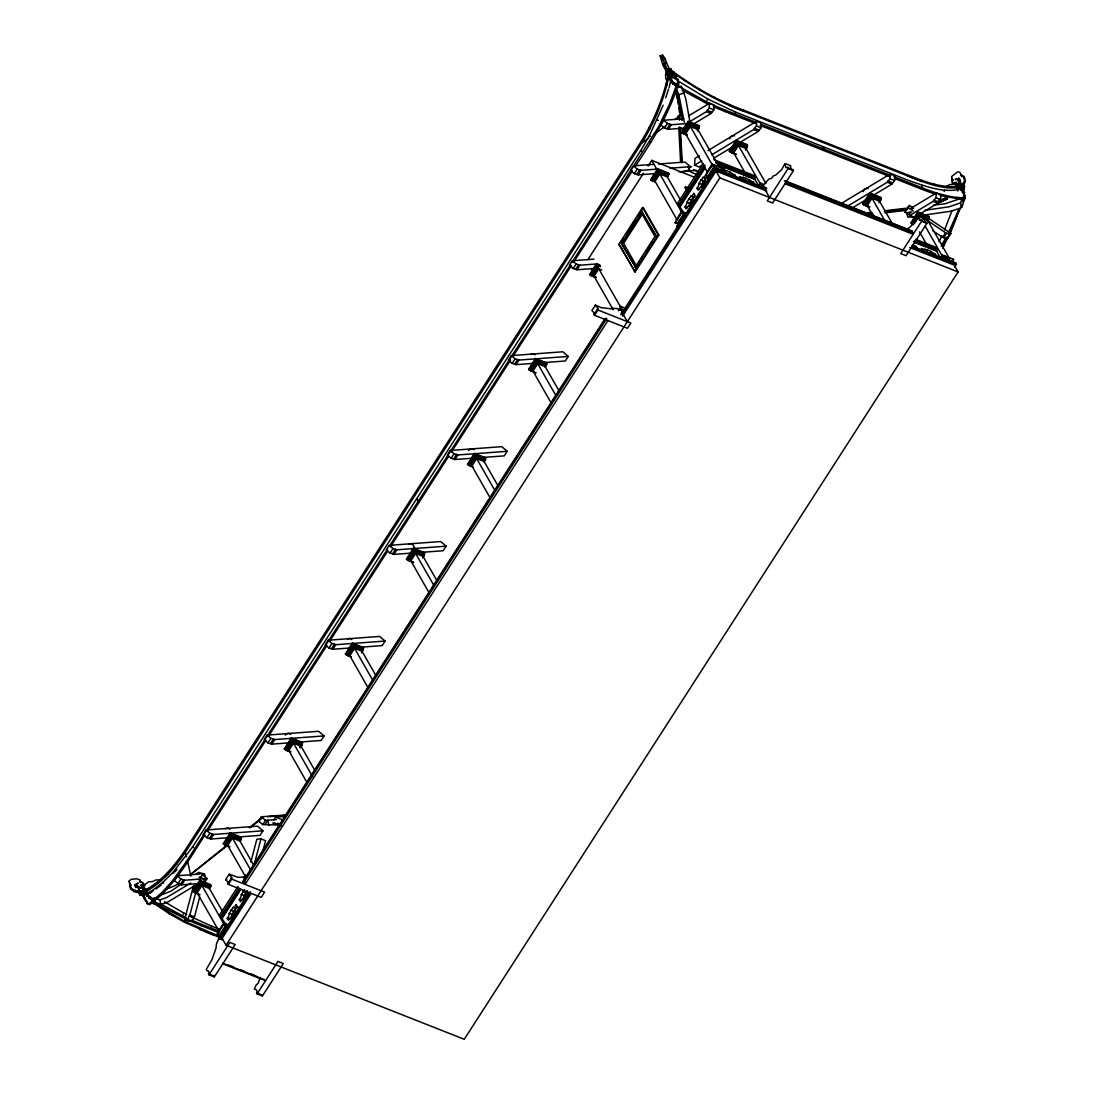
<?xml version="1.0" encoding="UTF-8"?>
<svg xmlns="http://www.w3.org/2000/svg" width="1094" height="1094" viewBox="0 0 1094 1094"><rect width="100%" height="100%" fill="white"/><g stroke="black" fill="none" stroke-linecap="round" stroke-linejoin="round"><path stroke-width="1.5" d="M961.899 199.299L964.197 199.354L964.58 196.182M964.197 199.354L964.799 196.387L964.005 197.617M147.239 890.106L143.382 887.371L146.952 892.253L146.158 893.483L142.589 888.615M666.478 74.611L667.272 73.312L666.478 74.556M226.567 927.356L226.212 927.288M623.019 310.204L623.443 310.669M684.488 215.792L682 211.484L682.109 212.81M766.88 188.291L762.696 186.636L762.86 187.826M944.341 258.594L955.513 262.765L956.402 264.324L954.556 267.196M703.497 164.387L699.175 166.999L694.54 165.167L694.977 158.411L699.285 155.827M689.548 121.803L706.492 111.602L709.24 107.978L709.541 103.274L714.163 105.106L713.862 109.81L711.114 113.434L692.762 124.484M711.852 154.746L753.684 129.557L756.433 125.933L756.72 121.229L761.356 123.061L761.055 127.752L758.306 131.389L739.558 142.671M846.852 206.616L887.248 182.288L889.996 178.664L890.284 173.96L894.919 175.792L894.619 180.496L891.87 184.12L873.121 195.416M912.834 216.694L909.743 215.477L909.962 212.113M909.743 215.477L933.209 201.351L935.958 197.727L936.259 193.023L940.881 194.855L940.58 199.546L937.845 203.183L919.89 213.986M229.179 913.381L229.07 914.652A3.829 1.901 -68.5 0 1 227.224 918.222L228.386 920.273A4.526 2.243 -68.5 0 1 230.697 917.469L231.49 917.251A3.022 1.504 -68.5 0 1 233.501 914.598A3.419 1.696 -68.5 0 1 235.224 911.466L235.333 910.167A4.02 1.997 -68.5 0 1 237.22 906.488L236.072 904.478A4.458 2.215 -68.5 0 1 233.774 907.254L232.981 907.459A4.034 1.997 -68.5 0 1 230.93 910.153A3.597 1.791 -68.5 0 1 229.179 913.381L231.846 914.434L231.75 915.705A3.829 1.901 -68.5 0 1 230.697 918.304M686.813 202.294L686.704 203.484A3.624 1.805 -68.5 0 1 684.967 206.821L686.143 208.886A4.034 2.01 -68.5 0 1 688.427 206.082L689.206 205.959A3.159 1.573 -68.5 0 1 691.203 203.429A3.145 1.559 -68.5 0 1 692.899 200.38L693.049 199.04A4.007 1.997 -68.5 0 1 695.046 195.375L693.828 193.228A4.595 2.284 -68.5 0 1 691.476 196.072L690.67 196.291A4.485 2.229 -68.5 0 1 688.659 198.999A4.964 2.462 -68.5 0 1 686.813 202.294L689.48 203.347L689.384 204.537A3.624 1.805 -68.5 0 1 688.988 205.809M663.949 57.531C663.962 54.946 659.504 56.382 661.829 58.228L664.003 57.367L664.455 58.338L664.564 57.613L669.323 69.551M247.381 891.419L247.258 892.69A3.159 1.573 -68.5 0 0 245.617 895.822A3.145 1.559 -68.5 0 0 243.661 898.447L242.841 898.598A4.007 1.997 -68.5 0 0 240.502 901.675L239.285 899.541A4.595 2.284 -68.5 0 0 241.145 895.836L241.323 894.509A4.485 2.229 -68.5 0 0 243.087 891.378A4.964 2.462 -68.5 0 0 244.577 889.668M260.263 977.434L258.198 983.164L255.914 985.297L254.355 989.072L256.721 990.029L257.09 993.858L262.423 995.964L283.305 963.527L277.958 961.421L257.09 993.858M698.998 183.327L698.834 184.612A4.458 2.215 -68.5 0 1 697.015 188.223L698.163 190.247A4.02 1.997 -68.5 0 1 700.502 187.361L701.281 187.252A3.419 1.696 -68.5 0 1 703.278 184.612A3.022 1.504 -68.5 0 1 705.015 181.454L705.192 180.154A4.526 2.243 -68.5 0 1 707.025 176.531L705.862 174.479A3.829 1.901 -68.5 0 1 703.579 177.324L702.813 177.406A3.597 1.791 -68.5 0 1 700.762 180.113A4.034 1.997 -68.5 0 1 698.998 183.327L701.664 184.38L701.5 185.665A4.458 2.215 -68.5 0 1 701.076 187.006M247.244 890.735A4.964 2.462 -68.5 0 1 245.753 892.43A4.485 2.229 -68.5 0 1 244.003 895.562L243.812 896.889A4.595 2.284 -68.5 0 1 242.745 899.528M916.034 220.824L916.512 218.718L918.892 216.38L919.329 220.345L920.984 220.058L926.96 223.272L906.092 255.709L900.745 253.603L921.627 221.166L920.984 220.058M129.94 884.608L130.952 885.743M140.948 888.15L135.971 886.906L134.904 884.786L138.213 883.008L136.654 884.731L137.379 886.427L141.564 887.918M137.557 885.62L138.418 888.807M140.237 880.561L140.798 882.311L139.909 879.795L136.586 878.797L131.239 879.344L128.709 881.313L130.788 884.95L129.543 886.345L132.306 889.203L136.887 890.926L138.897 891.049L139.622 890.01M145.16 897.859L139.17 892.827C158.89 884.827 173.03 867.816 184.763 850.708L641.111 141.591C654.827 119.369 664.687 94.74 669.337 69.018C692.146 85.92 716.953 100.374 743.66 110.166L906.844 174.589C924.731 181.481 944.327 190.028 963.8 185.283L964.552 186.609L963.158 193.132M150.616 893.06L139.923 894.14C159.642 886.154 173.782 869.142 185.515 852.035L641.863 142.904C655.579 120.696 665.439 96.053 670.089 70.344L669.337 69.018L671.607 76.594M963.103 188.551L963.8 185.283M669.118 87.465L670.663 81.147M671.812 76.416C671.579 69.291 675.928 71.698 674.82 77.236C675.942 75.677 677.801 77.688 675.914 76.826M957.647 190.999L959.192 184.681L959.629 187.799L960.628 187.033L961.024 190.247L962.187 190.698C965.086 187.84 963.513 199.012 962.269 199.887M221.084 935.985C220.906 933.77 213.945 935.014 219.156 932.17M722.04 171.307L723.859 168.681L721.247 168.367M951.766 262.013L953.64 259.784L952.655 258.936M223.504 923.363L201.925 885.511L197.166 892.895L193.939 891.966L200.421 881.887L201.925 885.511L209.392 888.465L210.65 885.921L200.421 881.887L199.696 880.342L192.735 891.145L198.315 893.702M250.717 870.099L232.448 838.072L227.702 845.457L224.461 844.527L230.957 834.449L232.448 838.072L239.928 841.026L241.172 838.483L230.957 834.449L230.232 832.903L223.272 843.72L229.877 846.783M494.939 490.604L476.669 458.577L471.924 465.962L468.697 465.032L475.179 454.94L476.669 458.577L484.15 461.531L485.408 458.974L475.179 454.94L474.454 453.395L467.494 464.212L472.54 466.673M535.882 372.917L529.756 370.155L536.238 360.063L537.728 363.7L545.209 366.654L546.672 364.466L536.238 360.063L535.513 358.517L528.552 369.334L535.8 372.822M684.434 212.988L681.439 211.798L659.846 173.946L655.101 181.33L651.86 180.401L658.356 170.322L659.846 173.946L667.326 176.9L668.571 174.356L658.356 170.322L657.631 168.777L650.67 179.594L654.991 181.919M199.669 897.121L194.472 916.854L192.106 921.162L189.248 921.367L184.626 919.534L193.57 885.593M184.626 919.534L187.484 919.329L189.85 915.022L195.908 892.007M203.566 882.325L204.428 879.043L199.805 877.21M250.841 862.031L256.858 839.194L260.96 838.893L265.596 840.712L262.56 852.212M245.384 898.037L247.121 891.46M254.04 865.176L260.96 838.893M146.528 894.495A57.955 33.832 -17.8 0 1 143.738 894.837L139.895 894.96L138.309 890.639L139.253 888.861L142.999 886.865A2.284 1.326 -17.8 0 1 144.709 884.567L148.784 881.778L152.326 881.627L156.073 879.904L160.394 880L162.815 878.646M139.895 894.96L139.991 893.401M145.529 893.771L146.104 892.157L148.346 894.701L147.553 895.931L145.311 893.401L146.952 892.253M188.127 920.054A113.995 36.649 32.8 0 1 181.358 916.827C171.484 911.124 152.449 903.042 147.553 895.931M667.846 76.785L671.442 81.872L672.236 80.628L668.967 75.554M678.171 87.698L670.813 82.159L672.236 80.628M956.867 216.27L959.137 208.776M612.366 308.289L616.701 308.522L620.722 310.108M674.916 74.72L675.682 74.843L676.215 79.684L677.2 78.918L677.61 82.132L669.473 104.204L658.314 127.205L572.189 262.109M677.213 87.342C681.22 85.428 676.147 76.826 678.471 79.725M962.911 201.939C967.164 200.024 962.652 189.782 964.676 192.735M665.726 97.804L668.639 88.942M951.944 210.814L944.56 230.041M661.829 58.228L664.441 62.331L667.203 70.235M673.316 75.924A57.955 8.643 72.2 0 0 672.523 73.175C668.858 60.608 662.349 76.293 667.422 81.243M676.694 88.929C667.354 116.935 651.573 142.111 635.204 166.452M924.539 215.012L950.344 211.306L959.192 208.557L961.735 207.381L960.532 202.869L962.323 197.987L944.778 203.826L933.373 205.166M961.749 205.084L949.647 233.131M961.735 207.381L963.513 202.499L962.323 197.987M956.758 185.652L959.26 181.659L957.838 179.416L955.267 179.361L958.987 178.308L960.3 180.332L958.33 184.38M959.821 183.409L959.493 184.271L958.932 182.52M942.604 248.311L951.069 231.162L956.279 217.761M958.877 209.351L948.498 232.68M145.078 898.803L143.916 898.352L144.435 896.765L142.576 895.836L152.367 890.434L162.514 882.639L172.756 872.643L192.476 847.153L640.523 150.931L649.303 135.861L663.183 105.202M952.136 178.363L952.3 180.893L951.561 176.613L957.482 171.963L959.657 172.073L962.269 176.654M951.739 179.142L953.476 179.949L952.012 181.043L952.204 183.013L956.088 182.274L954.72 184.503M130.418 887.357L130.501 888.67L134.097 891.733L139.458 892.786M129.625 882.284L129.584 883.706M208.981 974.863L229.849 942.426L235.196 944.532L214.315 976.969L208.981 974.863L208.612 971.034L206.944 970.829L206.328 969.311L211.867 959.862L215.997 948.211L216.475 943.821L220.332 935.083M214.315 976.969L213.918 975.356M939.076 241.651L941.92 235.88M961.653 176.599L961.229 175.218M964.005 185.187L965.291 181.112L964.087 176.38L961.079 174.849M964.252 178.91L964.648 178.131L963.486 177.255M946.119 237.193L941.168 246.068M947.267 237.658L942.331 246.519M210.65 885.921L210.663 884.663L199.696 880.342M241.172 838.483L241.186 837.225L230.232 832.903M300.453 747.735L302.135 745.137L302.245 742.347L291.291 738.026L284.331 748.843L290.936 751.906M350.955 656.509L345.389 653.966L352.35 643.149L363.304 647.47L361.663 651.245M422.571 557.995L424.24 555.383L424.363 552.607L413.395 548.272L406.435 559.089L413.682 562.562M485.408 458.974L485.421 457.73L474.454 453.395M546.467 364.111L546.48 362.852L535.513 358.517M668.571 174.356L668.584 173.098L657.631 168.777M686.977 135.054L681.193 132.155L688.153 121.338L699.121 125.66L697.48 129.434M745.411 150.042L747.079 147.43L747.202 144.654L736.235 140.319L729.274 151.136L735.893 154.213M878.974 202.773L880.643 200.175L880.766 197.385L869.798 193.05L862.838 203.867L869.456 206.944M913.64 224.612L910.933 222.861L917.893 212.045L928.847 216.366L927.206 220.14M915.35 221.904L909.264 227.757L905.791 229.644M142.576 888.684L143.382 887.371M142.74 888.889L143.533 887.644M144.135 891.323L144.928 890.092M668.024 77.264L668.817 76.019M669.2 79.329L670.007 78.098L669.419 79.712M146.705 895.849L148.346 894.701M146.924 896.218L147.499 894.605L155.075 900.526M670.813 82.159L671.401 80.546L678.964 86.467L706.054 101.523A113.995 36.649 32.8 0 0 726.06 110.426L756.132 122.296M148.948 898.379L149.741 897.135M672.837 84.32L673.63 83.076M237.931 837.006L260.03 835.365L262.97 830.797L257.555 826.161L206.055 829.977L203.115 834.531L206.889 837.758L210.718 839.016L227.716 837.758M298.977 742.129L321.089 740.488L324.029 735.92L318.614 731.284L267.114 735.1L264.174 739.667L267.948 742.894L271.777 744.139L288.775 742.881M361.745 647.128L382.148 645.61L385.088 641.057L379.673 636.421L328.173 640.222L325.233 644.79L329.007 648.017L332.822 649.262L349.834 648.004M482.153 457.497L504.266 455.87L507.206 451.302L501.79 446.667L450.29 450.468L447.35 455.036L451.111 458.263L454.94 459.507L471.952 458.249M543.212 362.62L565.324 360.993L568.251 356.425L562.849 351.789L511.336 355.591L508.409 360.158L512.17 363.386L515.999 364.644L533.01 363.386M594.001 259.128L572.394 260.728L569.454 265.281L573.229 268.509L577.058 269.767L594.069 268.509M653.391 164.374L633.453 165.85L630.513 170.418L634.288 173.645L638.117 174.89L653.419 173.755M200.038 874.065L177.119 875.761L174.178 880.328L177.953 883.555L181.768 884.8L197.754 883.624M204.975 834.982C188.961 859.706 174.001 886.701 149.782 904.56L148.62 904.095L162.459 892.034L172.25 881.121L186.281 861.785L387.549 549.038M389.396 546.166L570.343 264.98M683.777 118.767L663.702 120.244L660.762 124.812L664.537 128.039L668.366 129.283L684.666 128.08M207.751 830.674L265.91 740.296M268.673 735.989L326.846 645.61M329.609 641.303L387.782 550.925M390.544 546.617L448.718 456.239M451.48 451.945L510.57 360.131M513.332 355.823L571.506 265.445M573.352 262.574L632.441 170.76M206.889 837.758L209.829 833.204L213.645 834.449L262.97 830.797M267.948 742.894L270.888 738.327L274.703 739.571L324.029 735.92M329.007 648.017L331.933 643.45L335.762 644.694L385.088 641.057M392.992 548.573L389.232 545.345L386.291 549.913L390.052 553.14L392.992 548.573L396.821 549.817L446.147 546.179L443.207 550.747L421.094 552.374M451.111 458.263L454.051 453.695L457.88 454.954L507.206 451.302M512.17 363.386L515.11 358.818L518.939 360.076L568.251 356.425M573.229 268.509L576.169 263.955L579.998 265.199L595.3 264.064M634.288 173.645L637.228 169.078L641.057 170.322L656.359 169.187M177.953 883.555L180.879 878.988L184.708 880.232L207.094 878.578L204.154 883.145M664.537 128.039L667.477 123.472L671.306 124.73L685.979 123.636M209.474 838.401L212.4 833.833M270.519 743.523L273.459 738.956M331.578 648.646L334.518 644.092M390.052 553.14L392.637 553.783L395.577 549.215M453.695 458.906L456.636 454.338M514.754 364.028L517.694 359.461M575.813 269.151L578.753 264.584M636.872 174.274L639.799 169.707M180.524 884.198L183.464 879.631M667.121 128.682L670.048 124.114M210.718 839.016L213.645 834.449M271.777 744.139L274.703 739.571M332.822 649.262L335.762 644.694M392.637 553.783L393.881 554.384L396.821 549.817M454.94 459.507L457.88 454.954M515.999 364.644L518.939 360.076M577.058 269.767L579.998 265.199M638.117 174.89L641.057 170.322M181.768 884.8L184.708 880.232M668.366 129.283L671.306 124.73M587.888 259.634L643.545 173.139M648.113 166.042L651.764 160.367L694.458 177.228M599.703 264.885L596.572 263.654L589.611 274.471L596.216 277.534M361.512 652.858L363.29 648.728L353.075 644.694L354.565 648.332L349.806 655.703L346.784 655.142L353.075 644.694L352.35 643.149M600.223 266.348L597.297 265.199L598.787 268.823L594.042 276.208L591.006 275.633L597.297 265.199L596.572 263.654M224.667 844.883L231.162 834.804L241.377 838.838L239.764 841.354M412.233 562.07L407.843 560.265L414.325 550.173L413.395 548.272M529.947 370.51L536.443 360.432L546.672 364.466L545.044 366.982M652.065 180.756L658.561 170.678L668.776 174.712M686.991 135.123L682.601 133.318L689.083 123.239L688.153 121.338M195.457 892.909L201.31 883.802L210.54 887.453M225.979 845.471L231.846 836.363L241.077 840.014M299.975 747.011L302.587 742.949L291.633 738.628L284.672 749.445L287.038 750.593L292.905 741.486L291.291 738.026M348.097 655.73L353.95 646.622L363.181 650.26L362.046 651.286L354.565 648.332L372.835 680.359M470.215 465.976L476.068 456.868L485.298 460.506M592.319 276.221L598.186 267.114M653.378 181.344L659.244 172.237L668.475 175.888M183.136 914.365L183.929 913.121L186.746 914.543M707.025 100.292L707.832 99.062L735.729 112.19L909.661 180.866C925.442 186.24 942.399 192.886 959.288 189.412M287.038 750.593L288.761 750.58L293.507 743.195L292.905 741.486L302.135 745.137L300.987 746.149L293.507 743.195L312.611 776.685M433.894 585.481L415.624 553.455L423.091 556.408L424.24 555.383L415.009 551.745L409.156 560.853L410.865 560.825L415.624 553.455L414.325 550.173L424.554 554.207L422.927 556.737M546.357 365.642L537.127 361.991L531.26 371.098L532.983 371.085L537.728 363.7L555.998 395.727M685.623 133.892L707.216 171.744L711.962 164.374L690.369 126.521L697.849 129.475L698.998 128.449L689.767 124.812L683.914 133.906L685.623 133.892L690.369 126.521L689.083 123.239L699.312 127.273L697.329 131.048M618.807 244.4L642.547 207.504L643.354 207.819L658.889 235.06L635.135 271.955L618.807 244.4L619.614 244.728M621.433 241.883L623.265 239.039M626.917 233.364L635.135 220.591M637.87 216.338L643.354 207.819M621.474 243.47L635.86 267.62L621.474 243.47L641.822 211.853L656.222 235.989L641.822 211.853M622.281 243.784L642.629 212.168M239.791 840.534L241.528 837.826L230.574 833.505L223.614 844.308L227.388 845.676M422.722 556.381L424.704 553.208L413.737 548.873L406.777 559.69L413.477 562.207M484.027 461.025L485.763 458.331L474.796 453.996L467.835 464.813L468.697 465.032M209.227 888.793L210.855 886.277L200.626 882.243L194.144 892.321L200.065 894.728M300.002 747.749L302.436 743.961L292.221 739.927L285.725 750.005L290.115 751.81M361.868 651.614L363.495 649.084L353.266 645.05L346.784 655.142L351.174 656.933M483.986 461.859L485.613 459.343L475.384 455.295L468.902 465.388L473.292 467.193M697.685 129.803L699.107 126.918L688.878 122.884L682.601 133.318M286.505 814.934L261.302 816.78L258.553 821.033L262.724 824.602L275.414 824.917M229.015 874.338L231.955 877.511L228.099 883.378L228.537 882.667L225.61 879.617L229.248 874.161L238.109 877.32L243.128 877.128L245.535 878.099L246.642 877.183M594.78 313.568L591.854 310.518L595.492 305.076L601.29 307.66L612.763 308.973M262.724 824.602L265.459 820.35L276.344 819.556M265.09 824.425L267.825 820.172L268.796 825.409M597.338 308.918L597.98 310.026L630.855 323.017L627.464 328.282L594.575 315.304L593.946 314.197L598.199 308.426L595.245 305.253M189.467 920.669A113.995 36.649 32.8 0 0 201.364 925.729L202.171 924.485L219.579 931.363M713.37 106.597A113.995 36.649 32.8 0 0 725.267 111.656L726.06 110.426M231.737 879.125L264.611 892.102L261.22 897.367L228.345 884.39L231.737 879.125L231.107 878.017M594.575 315.304L597.98 310.026M658.369 164.004L684.953 162.035L690.369 166.685L687.429 171.238L678.936 171.867M273.76 819.98L275.579 817.136L285.78 816.397M686.786 190.547L685.145 187.676L685.651 186.883L688.769 188.113M635.067 267.305L655.415 235.675M211.033 927.493L211.839 926.249L218.157 928.751M734.936 113.42L735.729 112.19M636.749 266.239L639.402 262.122M641.18 259.36L642.944 256.611M646.486 251.114L649.139 246.998M650.903 244.235L652.68 241.487M237.986 886.4L219.566 915.008L226.54 925.415M243.511 877.812L245.343 874.954M703.278 163.389L677.501 203.443L683.627 212.373M634.342 271.64L658.082 234.745L642.547 207.504M607.936 320.569L245.083 884.39L242.827 881.518L604.75 319.133M220.523 916.676L238.93 888.068M678.444 205.111L704.221 165.057M243.128 882.037L605.967 318.217M221.453 917.045L239.873 888.437M243.921 882.352L606.773 318.532M679.388 205.481L705.165 165.426M221.945 917.893L240.352 889.285M679.866 206.328L704.727 167.71M222.342 918.057L240.762 889.436M680.277 206.492L705.124 167.861M222.725 924.594L218.759 930.748L197.166 892.895M678.266 216.721L680.646 213.029M219.798 929.955L223.764 923.815M619.054 309.588L620.804 307.646M707.462 172.196L712.221 164.811L712.563 165.741L712.522 164.045L714.601 168.873L714.614 167.655L726.184 172.77M618.452 310.71L620.859 306.703M709.65 176.572L705.603 175.286L712.686 164.278L723.859 168.681M219.757 934.604L225.282 926.016L224.065 923.049L224.092 923.924M676.489 220.947L675.066 222.725L677.678 223.039L683.203 214.451L686.102 215.6M708.215 175.601L713.739 167.013L722.437 170.459M221.303 939.746L219.073 937.667L226.157 926.645M621.255 312.72L623.033 309.958M677.405 226.814L676.995 226.102L684.092 215.094M707.927 179.375L707.531 178.664L714.614 167.655L715.503 169.214L766.224 189.235M249.063 892.403L219.47 938.379L222.643 939.623M620.722 314.894L715.025 168.367L765.896 188.442M219.962 939.226L250.471 891.815M622.13 314.306L715.503 169.214M250.813 893.88L222.15 938.433L226.034 945.243L464.253 1039.3L958.098 271.927L954.214 265.117L909.743 247.559M622.582 316.193L715.996 171.061L766.812 191.122M735.072 154.117L730.683 152.312L737.165 142.22L736.235 140.319M758.47 185.816L760.043 183.354L738.45 145.502L745.93 148.456L747.079 147.43L737.848 143.793L731.995 152.9L733.705 152.873L738.45 145.502L737.165 142.22L747.393 146.254L745.766 148.784M722.382 172.346L724.078 169.72A3.597 1.149 32.8 0 0 726.922 170.637A4.034 1.299 32.8 0 0 730.067 172.086L731.134 172.92A4.458 1.436 32.8 0 0 734.621 174.616L735.77 176.626A4.02 1.299 32.8 0 0 732.665 175.71L732.296 176.025M226.034 945.243L719.879 177.871L715.996 171.061M728.372 174.712L730.067 172.086M745.561 148.428L747.544 145.256L736.577 140.921L729.616 151.738L736.317 154.254M732.925 177.255L734.621 174.616M741.513 179.908L743.209 177.283A4.485 1.436 32.8 0 0 746.053 178.226A4.964 1.6 32.8 0 0 749.294 179.676L750.252 180.483A3.624 1.162 32.8 0 0 753.492 182.014L754.669 184.079A4.034 1.299 32.8 0 0 751.646 183.204M746.053 178.226L744.344 180.866A4.485 1.436 32.8 0 1 743.551 180.742M747.599 182.315L749.294 179.69M759.14 186.814L754.956 179.457L755.311 177.296L754.354 175.628L713.753 159.601M751.797 184.654L753.492 182.014M759.004 186.007L760.604 183.026L760.713 184.366M787.502 167.355L788.145 168.462L767.263 200.899L772.61 203.005L793.478 170.568L787.502 167.355L785.848 167.642L784.931 163.772L781.608 169.666L775.783 175.054L773.089 176.038L771.598 178.431L768.904 178.951L762.983 185.884M823.413 150.411L824.206 149.181L822.702 146.528M868.636 206.848L864.246 205.043L870.728 194.964L869.798 193.05M885.306 221.521L872.014 198.233L879.494 201.187L880.643 200.175L871.412 196.523L865.559 205.631L867.269 205.617L872.014 198.233L870.728 194.964L880.957 198.999L879.33 201.515M914.584 218.485L904.779 211.894L909.456 205.508L913.599 208.298M907.241 208.927L909.456 205.508M921.804 186.623L922.598 185.392M894.646 178.541L921.558 189.166L922.351 187.922A113.995 36.649 32.8 0 0 940.881 194.24L951.917 196.824L964.99 198.11M911.275 223.463L917.893 212.045M912.122 223.668L918.618 213.59L918.235 212.646L929.189 216.968M912.328 224.024L918.618 213.59L928.833 217.624L927.056 221.754M914.475 223.313L919.493 215.504L918.81 213.945L929.038 217.98L927.411 220.496L945.544 232.748L949.756 234.677L950.959 233.405L928.82 218.526M785 183.751L913.148 234.335L912.191 230.998L785.642 181.03M944.136 191.477L944.929 190.247M926.003 252.577L927.698 249.952A4.964 1.6 32.8 0 0 930.939 251.401L931.897 252.194A3.624 1.162 32.8 0 0 935.138 253.74L936.314 255.791A4.034 1.299 32.8 0 0 933.291 254.916L932.922 255.217M929.244 254.04L930.939 251.401M932.799 230.725L942.604 237.316L945.544 232.748M942.604 237.316L943.671 237.617L946.611 233.049M939.951 257.063L936.601 251.182L936.956 249.008L936.013 247.34L915.705 239.326M943.671 237.617L946.816 239.23L949.756 234.677M950.959 233.405L946.816 239.23M940.361 257.979L941.948 255.517C942.399 256.133 942.59 254.191 943.958 258.922M940.649 257.733L942.413 254.97L953.585 259.387M961.024 190.247L961.735 189.426L963.281 190.288M963.582 193.146L964.47 192.366M709.541 176.982L707.531 178.664M665.945 70.358L667.586 74.761M960.313 186.814L962.761 184.011L960.518 183.518L956.306 184.722A2.284 1.326 -17.8 0 0 953.106 184.407L949.742 184.571L946.515 186.363M963.226 187.73L964.142 188.414L963.554 189.207L962.241 185.16M141.741 886.824L144.093 885.032M174.917 871.904L176.941 869.525M792.849 169.461L791.659 169.543M904.779 211.894L906.516 210.075M676.995 226.102L678.718 224.858M219.073 937.667L220.797 936.423M140.524 881.614L139.882 882.202L141.823 881.928L143.533 883.282L140.401 885.374L143.341 885.866M724.078 169.72L723.722 170.035A3.829 1.231 32.8 0 1 722.956 170.035M922.857 219.388L924.239 218.499L925.374 222.656M927.589 220.167L928.724 219.156L919.493 215.504L920.109 217.214L927.589 220.167L949.168 258.02M960.696 189.754L964.552 186.609C945.079 191.341 925.483 182.807 907.596 175.915M226.444 845.58L190.11 874.858L227.525 845.484M249.295 827.638L262.724 817.095M250.239 827.652L260.933 819.256M961.134 187.73L961.886 187.84L962.419 192.681L963.527 192.284M156.059 888.943L161.133 885.046M225.61 879.617L226.814 879.576M137.242 885.661L135.465 886.523L135.738 887.685M648.742 138.022L641.863 142.904L641.111 141.591M654.253 134.111L665.248 126.289M674.875 119.451L680.372 115.54L679.62 108.853A56.984 8.424 72 0 0 675.996 91.171M182.028 883.61L171.02 891.104L158.603 895.972M195.799 874.243L198.561 872.369L204.523 874.092L205.727 878.619M190.725 883.077L166.356 897.695L159.738 899.924L153.953 897.791L155.143 902.304L160.941 904.451L167.56 902.208L196.058 884.896M198.999 877.689L204.523 874.092M707.011 173.508L705.603 175.286M688.495 115.937L709.541 103.274M707.9 150.63L756.72 121.229M694.54 165.167L701.76 160.832M713.589 158.315L733.787 146.145M840.028 204.236L890.284 173.96M851.488 208.434L867.351 198.889M910.181 208.735L936.259 193.023M149.331 893.21L152.121 891.665M706.601 171.963L706.861 172.414M720.303 167.546L720.057 167.095M676.078 219.402L676.324 219.853M950.043 258.239L949.783 257.801M218.144 930.967L218.403 931.404M743.209 177.283L742.744 177.515A4.595 1.477 32.8 0 1 739.667 176.64L740.898 178.773A4.007 1.285 32.8 0 1 744.481 180.428L745.575 181.317M960.86 182.083L959.547 180.045L957.633 180.66M960.532 202.869L949.154 206.793L925.018 210.267M937.749 201.816L946.652 197.809L947.185 199.108L938.242 203.128M955.896 184.339L956.648 184.011L956.088 182.274M682.3 120.135L679.62 102.262L675.996 88.053L681.343 86.111L685.733 98.501L689.63 120.231M684.283 122.172L678.841 94.768L684.188 92.826M663.196 60.047L665.316 59.363M666.355 70.836L671.278 69.25M666.766 72.026L671.689 70.44M665.986 74.57L667.395 74.118M690.67 196.291L694.143 197.125A4.595 2.284 -68.5 0 0 695.005 196.496M232.981 907.459L236.441 908.307M953.202 262.984L955.513 262.765M790.278 165.878L791.14 168.859M911.658 212.072L906.652 212.742L907.842 217.268L912.847 216.585M866.147 212.92L871.207 212.332M884.718 210.745L908.362 207.997M865.641 213.699L872.397 212.906M884.226 211.525L907.87 208.776M868.144 214.807L873.149 214.219M884.841 212.851L906.543 210.322M702.813 177.406L706.259 178.377M594.657 314.252L593.946 314.197M685.418 171.293L690.04 170.855L688.782 168.312M138.582 890.913L142.425 890.789M669.966 168.189L690.369 166.685M688.153 167.04L691.558 166.794M683.053 171.471L696.659 170.363M390.886 545.222L440.732 541.544L446.147 546.179M393.881 554.384L410.893 553.126M267.77 816.726L277.849 815.987M282.895 815.618L286.245 815.372M670.636 81.667L671.442 81.872M145.352 893.292L146.158 893.483M725.787 172.059L722.409 171.963M960.764 199.286L940.088 195.47M677.678 223.039L679.032 223.655M142.685 884.171L143.779 884.376M590.801 275.278L589.953 275.059L596.914 264.256L600.045 265.486M346.579 654.773L345.731 654.568L352.692 643.751L363.646 648.072M193.939 891.966L193.077 891.747L200.038 880.93L211.005 885.265M677.829 219.703L676.94 219.634L681.685 212.25L682.15 213.33M960.341 185.132L959.342 184.941M138.118 887.357L137.215 886.468M144.121 898.543L145.83 899.213C144.08 900.143 146.869 902.482 146.459 900.786M149.782 904.56L146.705 903.234L147.225 901.647L145.311 900.622L146.459 901.073M959.192 184.681L960.423 185.16M673.056 71.698L674.287 72.395M675.682 74.843L674.136 73.982L673.425 74.789L673.125 71.944M960.737 187.389L961.886 187.84M963.076 189.918L962.132 189.836M677.61 82.132L678.759 82.583M963.814 195.129L964.976 195.594M760.891 124.169L890.694 175.423M893.866 176.681L922.351 187.922M725.267 111.656L755.339 123.54M760.084 125.413L889.901 176.667M756.433 125.933L761.055 127.752M889.996 178.664L894.619 180.496M709.24 107.978L713.862 109.81M935.958 197.727L940.58 199.546M754.327 128.258L758.962 130.09M887.89 181.002L892.526 182.821M707.134 110.303L711.77 112.135M933.866 200.052L938.488 201.884M753.684 129.557L758.306 131.389M887.248 182.288L891.87 184.12M706.492 111.602L711.114 113.434M933.209 201.351L937.845 203.183M699.463 126.261L688.495 121.94L681.535 132.757L686.772 134.699M881.108 197.987L870.14 193.652L863.18 204.469L869.88 206.998M747.188 145.899L736.959 141.864L730.683 152.312M880.752 198.643L870.523 194.595L864.246 205.043M785.41 163.69L790.757 165.796M788.145 168.462L793.478 170.568M921.627 221.166L926.96 223.272M679.661 127.766L684.283 129.584M657.125 119.984L658.287 120.449M681.193 132.155L684.324 133.386M729.274 151.136L733.978 152.996M862.838 203.867L867.542 205.727M784.343 180.92L912.492 231.504M785.424 182.329L911.972 232.297M716.269 161.885L755.311 177.296M915.09 240.379L936.956 249.008M649.303 135.861L650.465 136.326M715.681 162.801L754.723 178.213M914.502 241.309L936.368 249.938M717.719 164.264L755.202 179.074M913.422 241.542L936.847 250.786M717.473 164.661L754.956 179.457M914.734 242.553L936.601 251.182M763.557 184.353L760.768 183.259L762.518 187.607M713.466 164.962L717.951 166.726M947.678 257.432L941.688 255.066L925.086 225.952M943.438 256.105L947.924 257.869M649.74 141.605L650.903 142.07M761.821 186.007L764.72 187.142M943.466 257.719L952.163 261.151M911.534 245.959L955.91 263.476M912.027 246.806L956.402 264.324M719.879 177.871L958.098 271.927M693.473 169.789L698.232 171.676M706.997 175.833L709.787 176.941M640.523 150.931L641.686 151.396M690.711 172.086L696.987 174.561M702.362 180.346L705.521 181.604M700.762 180.1L703.428 181.166A3.597 1.791 -68.5 0 0 705.48 178.459M668.926 173.7L657.973 169.379L651.012 180.195L654.786 181.563M697.015 188.223L699.681 189.289M685.145 187.676L688.263 188.906M650.67 179.594L653.802 180.825M688.659 198.999L691.34 200.052A4.485 2.229 -68.5 0 0 693.336 197.358M684.967 206.821L687.634 207.874M686.348 213.357L682.164 211.703L675.066 222.725L677.87 223.832M658.082 234.745L658.889 235.06M600.415 266.704L597.502 265.555L591.006 275.633L595.396 277.438M601.782 270.013L598.787 268.823L620.38 306.676M591.184 275.086L595.874 276.932M623.895 307.688L621.105 306.58L623.019 311.188M546.822 363.454L535.855 359.119L528.894 369.936L534.132 371.878M467.494 464.212L472.198 466.071M417.662 499.507L416.499 499.042L419.166 502.146M424.349 553.851L414.12 549.817L407.843 560.265M406.435 559.089L409.566 560.319M345.389 653.966L348.521 655.197M302.231 743.605L292.016 739.571L285.52 749.65L289.896 751.387M284.331 748.843L289.021 750.689M275.579 817.136L283.414 820.24M277.548 823.249L280.679 824.493M273.363 822.579L281.295 825.71M272.871 823.358L279.216 825.874M223.272 843.72L227.962 845.566M192.476 847.153L193.624 847.604M242.827 881.518L245.767 882.68M186.281 861.785L187.43 862.236M243.087 891.378L245.753 892.43M241.323 894.509L244.003 895.562M172.756 872.643L173.919 873.108M239.285 899.541L241.952 900.594M162.514 882.639L163.676 883.09M230.93 910.153L233.596 911.206A4.034 1.997 -68.5 0 0 235.648 908.512M227.224 918.235L229.89 919.288M152.367 890.434L153.529 890.899M228.427 924.922L224.229 923.268L217.145 934.29L221.33 935.944M228.181 927.165L225.282 926.016L225.979 927.63M142.576 895.836L143.888 896.56L142.589 895.972M189.85 915.022L194.472 916.854M189.016 916.02L193.652 917.839M147.854 903.521C145.16 902.085 148.565 904.943 147.854 903.234M187.484 919.329L192.106 921.162M201.364 925.729L218.786 932.608M214.26 935.288L184.736 922.351L169.42 913.873L153.584 903.056L183.983 921.039L219.839 936.464M220.591 937.79L199.833 929.558L199.081 928.245M228.755 965.168L233.501 967.041M239.846 969.544L244.591 971.417M250.923 973.92L255.681 975.793M222.711 963.171L263.886 979.431M222.793 963.8L265.568 980.689M208.339 973.756L213.686 975.862M256.461 992.75L260.468 994.337M670.868 68.772L670.882 69.825M211.839 926.249L192.394 917.387M672.359 77.906L670.089 70.344C692.899 87.246 717.705 101.687 744.412 111.479L743.66 110.166M621.31 310.094L622.527 310.764M707.832 99.062L677.569 80.6M183.929 913.121L164.428 901.675M161.762 904.574L182.151 915.582A113.995 36.649 32.8 0 0 186.226 917.551M682.177 90.132L705.261 102.754A113.995 36.649 32.8 0 0 709.322 104.723M907.719 207.327L913.312 211.087M671.128 76.047L674.998 78.782M139.17 892.827L144.408 896.547M151.71 902.509L154.336 904.369M725.349 172.866L726.416 173.7M663.702 120.244L667.477 123.472M633.453 165.85L637.228 169.078M572.394 260.728L576.169 263.955M511.336 355.591L515.11 358.818M450.29 450.468L454.051 453.695M328.173 640.222L331.933 643.45M267.114 735.1L270.888 738.327M261.302 816.78L265.459 820.35M206.055 829.977L209.829 833.204M201.679 873.942L207.094 878.578M177.119 875.761L180.879 878.988M667.422 73.585L669.446 75.746M665.754 62.522L666.287 63.274M963.691 177.173L964.676 180.66L962.296 184.845L961.927 183.696M956.088 186.787L956.84 188.1M946.214 186.431L946.966 187.744M934.481 184.23L935.233 185.542M950.317 229.849L951.069 231.162M921.23 180.237L921.982 181.563L729.999 105.762L729.247 104.436M906.844 174.589L907.582 175.874M943.425 244.263L944.177 245.589M944.341 258.348L944.751 259.059M919.507 231.873L926.974 244.974M879.494 201.187L891.952 223.026M867.269 205.617L873.08 215.805M745.93 148.456L765.868 183.395M714.15 97.229L714.902 98.556M765.595 190.643L769.479 197.453M762.696 186.636L763.106 187.347M698.82 88.751L699.586 90.077M733.705 152.873L744.508 171.799M683.736 79.247L684.488 80.573M697.849 129.475L719.442 167.327M666.178 83.691L666.93 85.017M661.638 98.679L662.39 100.005M655.839 113.571L656.605 114.897M685.651 186.883L687.292 189.754M691.682 199.149L693.322 202.007M648.947 127.998L649.699 129.324M667.326 176.9L680.618 200.202M651.764 160.367L657.658 170.705M655.101 181.33L676.694 219.183M654.882 236.454L642.26 214.328L623.607 243.319L636.229 265.445M620.421 246.15L635.135 271.955M623.471 314.826L627.354 321.636M591.184 268.427L592.866 271.38M594.042 276.208L613.146 309.698M545.209 366.654L559.335 391.406M532.983 371.085L551.253 403.112M484.15 461.531L498.276 486.283M471.924 465.962L490.194 497.989M423.091 556.408L437.217 581.16M416.677 551.403L412.835 544.675A3.309 2.667 -29.7 0 0 408.568 544.197M410.865 560.825L429.135 592.866M362.046 651.286L376.158 676.024M349.806 655.703L368.076 687.729M300.987 746.149L315.099 770.901M288.761 750.58L307.017 782.607M239.928 841.026L254.04 865.778M227.702 845.457L245.972 877.484M227.716 883.282L228.345 884.39M209.392 888.465L222.684 911.753M184.763 850.708L186.582 856.862M261.794 994.856L262.423 995.964M176.066 862.783L176.818 864.11M213.508 933.961L214.233 935.247M166.931 873.285L167.683 874.612M183.983 921.039L184.736 922.351M157.577 881.928L158.329 883.255M168.667 912.56L169.42 913.873M148.237 888.506L148.989 889.819M675.996 88.053L678.841 94.768M663.155 56.341L662.376 54.7L662.226 55.397M661.022 57.025L660.065 55.425L662.923 65.298L666.861 72.368M760.07 182.958L760.166 183.272M667.039 71.37L663.634 63.206L666.93 70.85M962.843 184.366L964.142 188.414M958.987 178.308L959.547 180.045M956.306 184.722L956.676 185.871M954.583 182.643L955.144 184.394M939.008 199.231L939.869 201.925M144.709 884.567L145.078 885.716M142.999 886.865L143.369 888.013A2.284 1.326 -17.8 0 1 144.135 886.14M141.7 884.622L142.261 886.372M138.856 887.398L139.417 889.135M139.69 891.022L140.989 895.07M138.528 889.901L139.827 893.935M134.904 884.786L135.465 886.523M130.911 887.152L131.471 888.889M941.811 254.998L941.551 254.56M712.085 164.291L711.825 163.854M681.548 211.73L681.302 211.292M620.489 306.607L620.243 306.17M223.627 923.295L223.367 922.844M662.458 56.491L662.855 57.777M159.738 899.924L160.941 904.451M187.648 861.689L190.862 876.185M678.868 107.54L679.442 112.559M679.716 115.937L679.907 119.342M680.359 127.875L682.191 161.994M679.128 115.007L679.401 120.121M679.771 126.945L681.685 162.774M678.116 115.868L678.294 119.191M678.745 127.492L680.618 162.363M233.596 911.206A3.597 1.791 -68.5 0 1 231.846 914.434M238.068 906.735A4.458 2.215 -68.5 0 1 237.275 907.692M703.428 181.166A4.034 1.997 -68.5 0 1 701.664 184.38M691.34 200.052A4.964 2.462 -68.5 0 1 689.48 203.347M912.779 244.632A4.458 1.436 32.8 0 0 916.266 246.341L917.415 248.352A4.02 1.299 32.8 0 0 914.31 247.435L913.941 247.75A3.419 1.094 32.8 0 0 912.847 247.189M927.698 249.952A4.485 1.436 32.8 0 1 924.854 248.994L924.389 249.241A4.595 1.477 32.8 0 1 921.312 248.352L922.543 250.499A4.007 1.285 32.8 0 1 926.126 252.14M927.22 253.042A3.145 1.012 32.8 0 1 928.095 253.234M929.162 253.712A3.145 1.012 32.8 0 1 930.228 254.382M722.943 171.526A4.526 1.45 32.8 0 1 724.146 172.114M727.319 173.905A3.022 0.971 32.8 0 1 728.413 174.411M730.231 175.163A3.419 1.094 32.8 0 1 731.202 175.478M750.197 182.944A3.159 1.012 32.8 0 1 751.277 183.505M746.45 181.522A3.145 1.012 32.8 0 1 747.517 182.001M202.171 924.485A113.995 36.649 32.8 0 1 191.614 920.04M934.139 193.679A113.995 36.649 32.8 0 1 921.558 189.166M946.939 197.139A56.984 33.244 -17.7 0 1 939.746 200.517M947.691 198.452A56.984 33.244 -17.7 0 1 937.531 203.033M179.348 883.46A56.984 33.244 -17.7 0 1 166.138 889.135M675.641 91.499A56.984 8.424 72 0 1 677.391 99.294M677.733 101.045A56.984 8.424 72 0 1 678.362 104.409M959.288 187.621A57.955 33.832 -17.8 0 1 957.168 189.207M955.472 185.132A2.284 1.326 -17.8 0 1 956.265 185.365M911.849 209.145A3.309 2.667 -29.7 0 1 913.052 207.969M863.275 191.614A3.309 2.667 -29.7 0 1 868.13 188.578M729.712 138.883A3.309 2.667 -29.7 0 1 734.566 135.847M225.391 828.828A3.309 2.667 -29.7 0 1 229.672 829.307M285.247 735.127A3.309 2.667 -29.7 0 1 290.717 734.43M347.509 639.074A3.309 2.667 -29.7 0 1 351.776 639.552M681.63 119.902A3.309 2.667 -29.7 0 1 682.123 118.439M530.686 354.456A3.309 2.667 -29.7 0 1 534.952 354.935M468.423 450.509A3.309 2.667 -29.7 0 1 473.893 449.798"/></g></svg>
